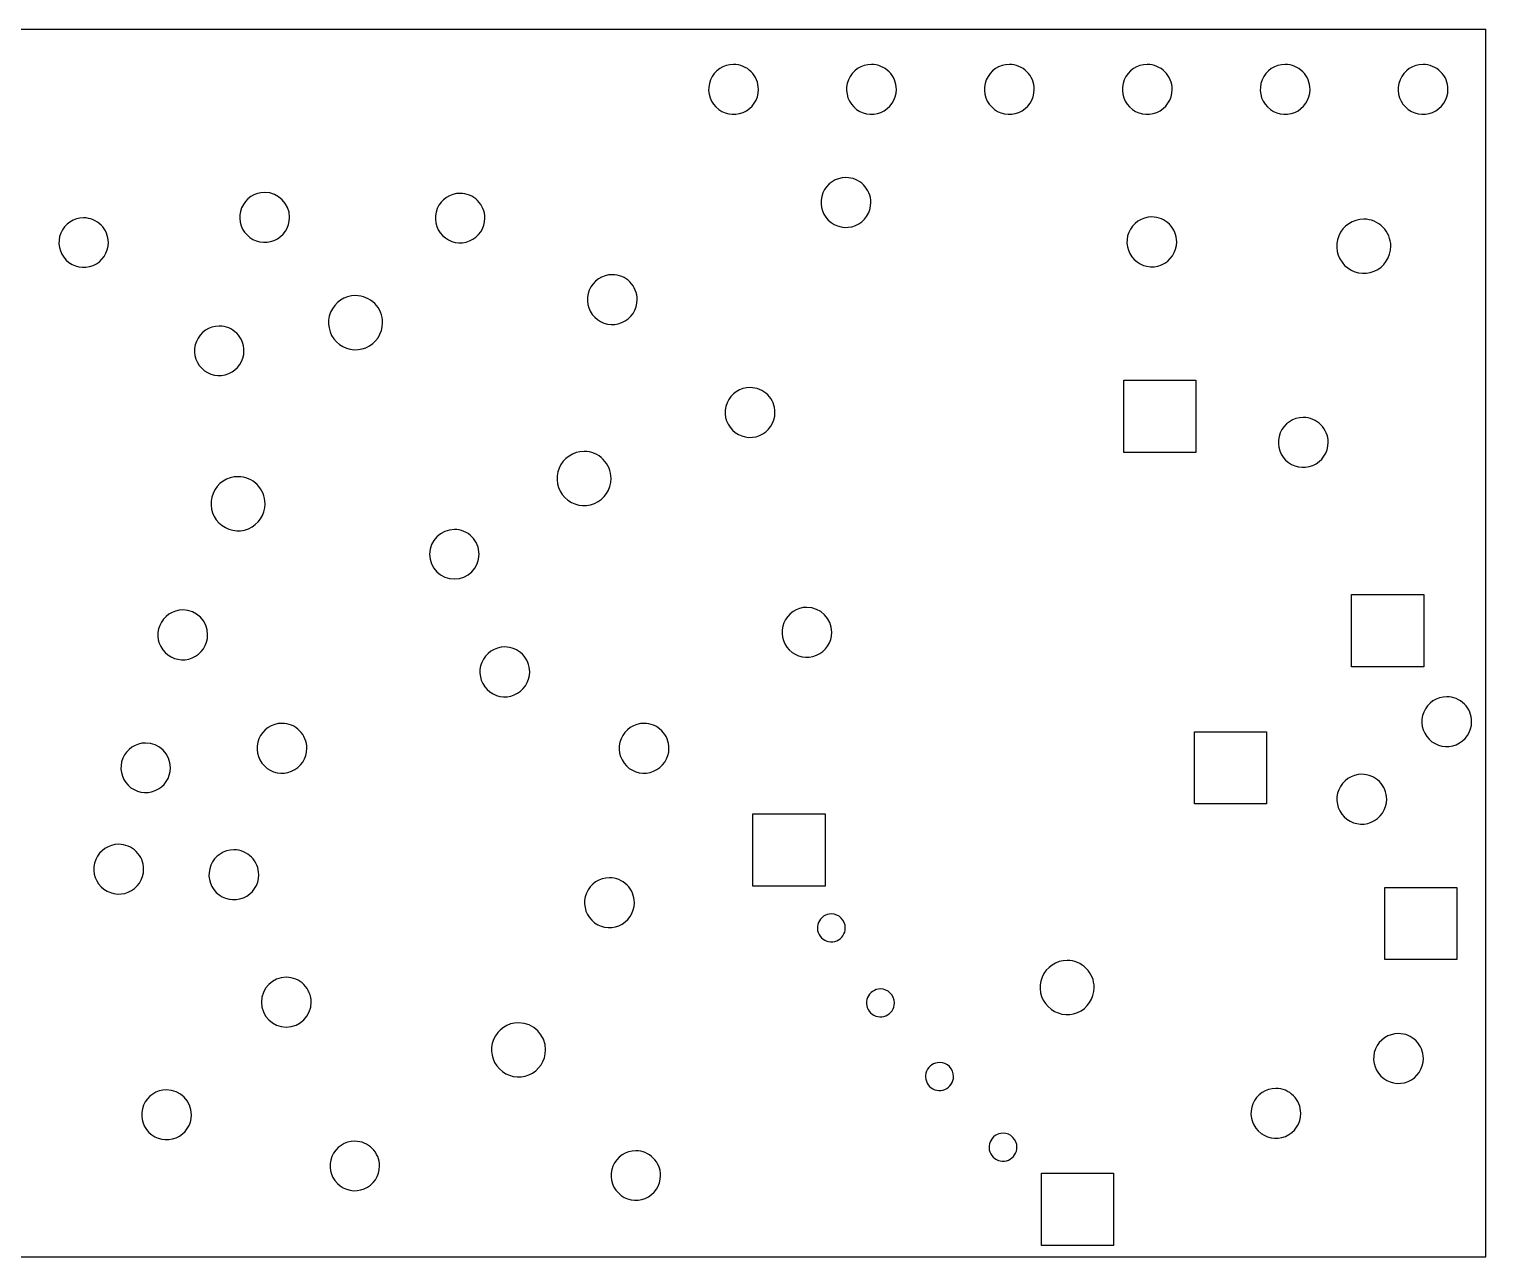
# Model space of a CAD drawing. Extents: x 563 to 152463, y 8 to 67011.
# Drawn here: x 72946 to 152463, y 8 to 67011 of the extents above; entities that cross this region are included whole.
import ezdxf

# ---------------------------------------------------------------- set-up
doc = ezdxf.new("R2010")
doc.units = 0
doc.layers.get('0').update_dxf_attribs({"linetype": 'CONTINUOUS'})

msp = doc.modelspace()

# ---------------------------------------------------------------- linework, layer by layer
at = {"color": 7}
for points in [[(562.99984, 67011.062003), (152462.956777, 67011.062003)], [(152455.956779, 60008.063988), (152462.956777, 67011.062003)], [(152455.956779, 8.080998), (152455.956779, 60008.063988)], [(132695.962381, 43913.068551), (132695.962381, 47850.067435)], [(132695.962381, 43913.068551), (132695.962381, 47850.067435)], [(132695.962381, 47850.067435), (136632.961265, 47850.067435)], [(136632.961265, 47850.067435), (136632.961265, 43913.068551)], [(136632.961265, 47850.067435), (136632.961265, 43913.068551)], [(136632.961265, 43913.068551), (132695.962381, 43913.068551)], [(136632.961265, 43913.068551), (132695.962381, 43913.068551)], [(145132.958855, 36149.070752), (147101.958297, 36149.070752)], [(145132.958855, 32212.071868), (145132.958855, 36149.070752)], [(145132.958855, 32212.071868), (145132.958855, 36149.070752)], [(145132.958855, 36149.070752), (149069.957739, 36149.070752)], [(147101.958297, 36149.070752), (149069.957739, 36149.070752)], [(149069.957739, 36149.070752), (149069.957739, 32212.071868)], [(149069.957739, 36149.070752), (149069.957739, 32212.071868)], [(149069.957739, 32212.071868), (145132.958855, 32212.071868)], [(149069.957739, 32212.071868), (145132.958855, 32212.071868)], [(136549.961288, 28669.072872), (138518.96073, 28669.072872)], [(136549.961288, 24732.073989), (136549.961288, 28669.072872)], [(136549.961288, 24732.073989), (136549.961288, 28669.072872)], [(136549.961288, 28669.072872), (140486.960172, 28669.072872)], [(138518.96073, 28669.072872), (140486.960172, 28669.072872)], [(140486.960172, 28669.072872), (140486.960172, 24732.073989)], [(140486.960172, 28669.072872), (140486.960172, 24732.073989)], [(140486.960172, 24732.073989), (136549.961288, 24732.073989)], [(140486.960172, 24732.073989), (136549.961288, 24732.073989)], [(112455.968119, 20244.075261), (112455.968119, 24181.074145)], [(112455.968119, 20244.075261), (112455.968119, 24181.074145)], [(112455.968119, 24181.074145), (116392.967003, 24181.074145)], [(116392.967003, 24181.074145), (116392.967003, 20244.075261)], [(116392.967003, 20244.075261), (112455.968119, 20244.075261)], [(116392.967003, 20244.075261), (112455.968119, 20244.075261)], [(146943.958342, 16228.076399), (146943.958342, 20165.075283)], [(146943.958342, 16228.076399), (146943.958342, 20165.075283)], [(146943.958342, 20165.075283), (150880.957226, 20165.075283)], [(150880.957226, 20165.075283), (150880.957226, 16228.076399)], [(150880.957226, 20165.075283), (150880.957226, 16228.076399)], [(150880.957226, 16228.076399), (146943.958342, 16228.076399)], [(150880.957226, 16228.076399), (146943.958342, 16228.076399)], [(128203.963655, 4574.079703), (130171.963097, 4574.079703)], [(128203.963655, 637.080819), (128203.963655, 4574.079703)], [(128203.963655, 637.080819), (128203.963655, 4574.079703)], [(128203.963655, 4574.079703), (132140.962538, 4574.079703)], [(130171.963097, 4574.079703), (132140.962538, 4574.079703)], [(132140.962538, 4574.079703), (132140.962538, 637.080819)], [(132140.962538, 4574.079703), (132140.962538, 637.080819)], [(565.99984, 8.080998), (120565.96582, 8.080998)], [(120565.96582, 8.080998), (152455.956779, 8.080998)], [(132140.962538, 637.080819), (128203.963655, 637.080819)], [(132140.962538, 637.080819), (128203.963655, 637.080819)]]:
    msp.add_lwpolyline(points, dxfattribs=at)
for points in [[(111395.96842, 65083.423349)], [(118923.966285, 65083.423349)], [(126450.964152, 65083.423349)], [(133978.962017, 65083.423349)], [(141505.959883, 65083.423349)], [(149033.957749, 65083.423349)], [(117530.96668, 58910.194699)], [(85802.873675, 58099.185329)], [(96472.17565, 58049.984843)], [(75920.978477, 56711.385222)], [(134227.961947, 56760.585709)], [(145798.958666, 56640.941942)], [(104778.970295, 53610.986601)], [(90763.474269, 52467.743126)], [(83322.578378, 50805.887897)], [(112298.968164, 47449.587348)], [(142495.959603, 45815.689811)], [(103235.970733, 43963.746536)], [(84350.078087, 42585.845927)], [(96157.17574, 39703.590044)], [(81330.374943, 35311.789789)], [(115400.967284, 35453.493749)], [(98909.17496, 33292.091362)], [(150327.177383, 30577.151131)], [(86747.772407, 29122.791544)], [(106511.969804, 29122.791544)], [(79306.774517, 28049.991348)], [(145688.958698, 26343.292332)], [(77835.485934, 22525.473414)], [(84121.773152, 22221.1965)], [(104621.97034, 20697.594932)], [(116735.966906, 18721.877672)], [(129605.963257, 16184.257412)], [(86983.97534, 15264.499473)], [(119412.966147, 14627.378833)], [(99661.073746, 12782.656376)], [(147692.958129, 12193.699343)], [(122640.965232, 10611.578972)], [(80448.477193, 9122.797214)], [(140999.960027, 9201.598191)], [(126105.964249, 6753.381065)], [(90724.07628, 6317.701509)], [(106062.969931, 5798.099656)]]:
    msp.add_lwpolyline(points, close=True, dxfattribs=at)
for points in [[(111395.96842, 65083.423349), (110845.972402, 65083.423349), (110350.132534, 64752.113742), (110139.658171, 64243.983678)], [(112357.506656, 64685.141171), (112102.49086, 64940.156967), (111756.615217, 65083.423349), (111395.96842, 65083.423349)], [(112755.788834, 63723.602935), (112755.788834, 64084.249732), (112612.522452, 64430.125375), (112357.506656, 64685.141171)], [(118923.966285, 65083.423349), (118373.970268, 65083.423349), (117878.1304, 64752.113742), (117667.656037, 64243.983678)], [(119885.504522, 64685.141171), (119630.488726, 64940.156967), (119284.613083, 65083.423349), (118923.966285, 65083.423349)], [(120283.7867, 63723.602935), (120283.7867, 64084.249732), (120140.520318, 64430.125375), (119885.504522, 64685.141171)], [(126450.964152, 65083.423349), (125900.968134, 65083.423349), (125405.128266, 64752.113742), (125194.653903, 64243.983678)], [(127412.502388, 64685.141171), (127157.486592, 64940.156967), (126811.610949, 65083.423349), (126450.964152, 65083.423349)], [(127810.784566, 63723.602935), (127810.784566, 64084.249732), (127667.518184, 64430.125375), (127412.502388, 64685.141171)], [(133978.962017, 65083.423349), (133428.966, 65083.423349), (132933.126132, 64752.113742), (132722.651769, 64243.983678)], [(134940.500254, 64685.141171), (134685.484458, 64940.156967), (134339.608814, 65083.423349), (133978.962017, 65083.423349)], [(135338.782432, 63723.602935), (135338.782432, 64084.249732), (135195.51605, 64430.125375), (134940.500254, 64685.141171)], [(141505.959883, 65083.423349), (140955.963866, 65083.423349), (140460.123998, 64752.113742), (140249.649635, 64243.983678)], [(142467.49812, 64685.141171), (142212.482324, 64940.156967), (141866.606681, 65083.423349), (141505.959883, 65083.423349)], [(142865.780298, 63723.602935), (142865.780298, 64084.249732), (142722.513916, 64430.125375), (142467.49812, 64685.141171)], [(149033.957749, 65083.423349), (148483.961732, 65083.423349), (147988.121864, 64752.113742), (147777.6475, 64243.983678)], [(149995.495986, 64685.141171), (149740.48019, 64940.156967), (149394.604546, 65083.423349), (149033.957749, 65083.423349)], [(150393.778164, 63723.602935), (150393.778164, 64084.249732), (150250.511781, 64430.125375), (149995.495986, 64685.141171)], [(110139.658171, 64243.983678), (109929.183807, 63735.853615), (110045.52427, 63150.970612), (110434.430183, 62762.064698)], [(111916.349163, 62467.292686), (112424.479227, 62677.767049), (112755.788834, 63173.606917), (112755.788834, 63723.602935)], [(117667.656037, 64243.983678), (117457.181673, 63735.853615), (117573.522136, 63150.970612), (117962.428049, 62762.064698)], [(119444.347029, 62467.292686), (119952.477092, 62677.767049), (120283.7867, 63173.606917), (120283.7867, 63723.602935)], [(125194.653903, 64243.983678), (124984.179539, 63735.853615), (125100.520002, 63150.970612), (125489.425915, 62762.064698)], [(126971.344895, 62467.292686), (127479.474959, 62677.767049), (127810.784566, 63173.606917), (127810.784566, 63723.602935)], [(132722.651769, 64243.983678), (132512.177405, 63735.853615), (132628.517868, 63150.970612), (133017.423781, 62762.064698)], [(134499.342761, 62467.292686), (135007.472824, 62677.767049), (135338.782432, 63173.606917), (135338.782432, 63723.602935)], [(140249.649635, 64243.983678), (140039.175271, 63735.853615), (140155.515734, 63150.970612), (140544.421647, 62762.064698)], [(142026.340627, 62467.292686), (142534.470691, 62677.767049), (142865.780298, 63173.606917), (142865.780298, 63723.602935)], [(147777.6475, 64243.983678), (147567.173137, 63735.853615), (147683.513599, 63150.970612), (148072.419513, 62762.064698)], [(149554.338493, 62467.292686), (150062.468556, 62677.767049), (150393.778164, 63173.606917), (150393.778164, 63723.602935)], [(110434.430183, 62762.064698), (110823.336097, 62373.158785), (111408.2191, 62256.818322), (111916.349163, 62467.292686)], [(117962.428049, 62762.064698), (118351.333963, 62373.158785), (118936.216966, 62256.818322), (119444.347029, 62467.292686)], [(125489.425915, 62762.064698), (125878.331829, 62373.158785), (126463.214832, 62256.818322), (126971.344895, 62467.292686)], [(133017.423781, 62762.064698), (133406.329695, 62373.158785), (133991.212698, 62256.818322), (134499.342761, 62467.292686)], [(140544.421647, 62762.064698), (140933.327561, 62373.158785), (141518.210564, 62256.818322), (142026.340627, 62467.292686)], [(148072.419513, 62762.064698), (148461.325427, 62373.158785), (149046.208429, 62256.818322), (149554.338493, 62467.292686)], [(117530.96668, 58910.194699), (116980.970663, 58910.194699), (116485.130795, 58578.885092), (116274.656431, 58070.755028)], [(118492.504917, 58511.912521), (118237.489121, 58766.928317), (117891.613477, 58910.194699), (117530.96668, 58910.194699)], [(85802.873675, 58099.185329), (85252.877658, 58099.185329), (84757.03779, 57767.875722), (84546.563426, 57259.745658)], [(87162.69409, 56739.364915), (87162.69409, 57490.372992), (86553.881753, 58099.185329), (85802.873675, 58099.185329)], [(96472.17565, 58049.984843), (95926.143564, 58049.984843), (95433.877313, 57721.06305), (95224.91988, 57216.595181)], [(97426.783889, 57654.573164), (97173.606043, 57907.75101), (96830.223194, 58049.984843), (96472.17565, 58049.984843)], [(116274.656431, 58070.755028), (116064.182068, 57562.624965), (116180.522531, 56977.741962), (116569.428444, 56588.836048)], [(118890.787095, 57550.374285), (118890.787095, 57911.021082), (118747.520712, 58256.896725), (118492.504917, 58511.912521)], [(84546.563426, 57259.745658), (84336.089063, 56751.615595), (84452.429525, 56166.732592), (84841.335439, 55777.826678)], [(97822.195568, 56699.964926), (97822.195568, 57058.012469), (97679.961735, 57401.395318), (97426.783889, 57654.573164)], [(118051.347424, 56294.064036), (118559.477487, 56504.5384), (118890.787095, 57000.378267), (118890.787095, 57550.374285)], [(75920.978477, 56711.385222), (75374.94639, 56711.385222), (74882.68014, 56382.46343), (74673.722707, 55877.995561)], [(76875.586715, 56315.973543), (76622.408869, 56569.15139), (76279.02602, 56711.385222), (75920.978477, 56711.385222)], [(86323.254419, 55483.054666), (86831.384482, 55693.529029), (87162.69409, 56189.368897), (87162.69409, 56739.364915)], [(95224.91988, 57216.595181), (95015.962447, 56712.127313), (95131.464421, 56131.459678), (95517.567412, 55745.356687)], [(96988.805906, 55452.709156), (97493.273775, 55661.666589), (97822.195568, 56153.932839), (97822.195568, 56699.964926)], [(116569.428444, 56588.836048), (116958.334358, 56199.930135), (117543.217361, 56083.589672), (118051.347424, 56294.064036)], [(134227.961947, 56760.585709), (133677.965929, 56760.585709), (133182.126062, 56429.276101), (132971.651698, 55921.146038)], [(135189.500183, 56362.30353), (134934.484387, 56617.319326), (134588.608744, 56760.585709), (134227.961947, 56760.585709)], [(145798.958666, 56640.941942), (145201.82008, 56640.941942), (144663.479604, 56281.234337), (144434.964561, 55729.550219)], [(146842.914559, 56208.521253), (146566.040241, 56485.395571), (146190.518081, 56640.941942), (145798.958666, 56640.941942)], [(74673.722707, 55877.995561), (74464.765274, 55373.527692), (74580.267247, 54792.860058), (74966.370238, 54406.757067)], [(77270.998394, 55361.365305), (77270.998394, 55719.412849), (77128.764561, 56062.795697), (76875.586715, 56315.973543)], [(84841.335439, 55777.826678), (85230.241352, 55388.920765), (85815.124355, 55272.580302), (86323.254419, 55483.054666)], [(95517.567412, 55745.356687), (95903.670403, 55359.253697), (96484.338038, 55243.751723), (96988.805906, 55452.709156)], [(132971.651698, 55921.146038), (132761.177334, 55413.015974), (132877.517797, 54828.132971), (133266.42371, 54439.227058)], [(135587.782361, 55400.765294), (135587.782361, 55761.412091), (135444.515979, 56107.287734), (135189.500183, 56362.30353)], [(144434.964561, 55729.550219), (144206.449517, 55177.866101), (144332.76203, 54542.850212), (144755.002774, 54120.609469)], [(147275.335248, 55164.565361), (147275.335248, 55556.124776), (147119.788876, 55931.646936), (146842.914559, 56208.521253)], [(76437.608732, 54114.109535), (76942.076601, 54323.066968), (77270.998394, 54815.333219), (77270.998394, 55361.365305)], [(134748.34269, 54144.455045), (135256.472754, 54354.929409), (135587.782361, 54850.769277), (135587.782361, 55400.765294)], [(146363.943524, 53800.571255), (146915.627642, 54029.086299), (147275.335248, 54567.426775), (147275.335248, 55164.565361)], [(74966.370238, 54406.757067), (75352.473229, 54020.654076), (75933.140864, 53905.152102), (76437.608732, 54114.109535)], [(133266.42371, 54439.227058), (133655.329624, 54050.321144), (134240.212627, 53933.980681), (134748.34269, 54144.455045)], [(144755.002774, 54120.609469), (145177.243518, 53698.368725), (145812.259406, 53572.056211), (146363.943524, 53800.571255)], [(104778.970295, 53610.986601), (104228.974278, 53610.986601), (103733.13441, 53279.676994), (103522.660047, 52771.546931)], [(105740.508532, 53212.704423), (105485.492736, 53467.720219), (105139.617093, 53610.986601), (104778.970295, 53610.986601)], [(103522.660047, 52771.546931), (103312.185683, 52263.416867), (103428.526146, 51678.533864), (103817.432059, 51289.627951)], [(106138.79071, 52251.166187), (106138.79071, 52611.812984), (105995.524328, 52957.688627), (105740.508532, 53212.704423)], [(90763.474269, 52467.743126), (90166.335682, 52467.743126), (89627.995207, 52108.03552), (89399.480163, 51556.351402)], [(91807.430161, 52035.322436), (91530.555844, 52312.196754), (91155.033683, 52467.743126), (90763.474269, 52467.743126)], [(92239.85085, 50991.366544), (92239.85085, 51382.925959), (92084.304478, 51758.448119), (91807.430161, 52035.322436)], [(105299.351039, 50994.855938), (105807.481103, 51205.330302), (106138.79071, 51701.17017), (106138.79071, 52251.166187)], [(89399.480163, 51556.351402), (89170.965119, 51004.667284), (89297.277633, 50369.651395), (89719.518376, 49947.410652)], [(91328.459126, 49627.372438), (91880.143244, 49855.887482), (92239.85085, 50394.227958), (92239.85085, 50991.366544)], [(103817.432059, 51289.627951), (104206.337973, 50900.722037), (104791.220976, 50784.381574), (105299.351039, 50994.855938)], [(83322.578378, 50805.887897), (82776.546292, 50805.887897), (82284.280041, 50476.966104), (82075.322608, 49972.498235)], [(84277.186617, 50410.476218), (84024.00877, 50663.654064), (83680.625922, 50805.887897), (83322.578378, 50805.887897)], [(84672.598296, 49455.867979), (84672.598296, 49813.915523), (84530.364463, 50157.298372), (84277.186617, 50410.476218)], [(82075.322608, 49972.498235), (81866.365175, 49468.030367), (81981.867149, 48887.362732), (82367.97014, 48501.259741)], [(83839.208634, 48208.612209), (84343.676503, 48417.569642), (84672.598296, 48909.835893), (84672.598296, 49455.867979)], [(89719.518376, 49947.410652), (90141.75912, 49525.169908), (90776.775008, 49398.857394), (91328.459126, 49627.372438)], [(82367.97014, 48501.259741), (82754.073131, 48115.15675), (83334.740765, 47999.654776), (83839.208634, 48208.612209)], [(112298.968164, 47449.587348), (111748.972146, 47449.587348), (111253.132278, 47118.277741), (111042.657915, 46610.147677)], [(113260.5064, 47051.30517), (113005.490604, 47306.320966), (112659.614961, 47449.587348), (112298.968164, 47449.587348)], [(113658.788578, 46089.766934), (113658.788578, 46450.413731), (113515.522196, 46796.289374), (113260.5064, 47051.30517)], [(111042.657915, 46610.147677), (110832.183551, 46102.017614), (110948.524014, 45517.134611), (111337.429927, 45128.228697)], [(112819.348907, 44833.456685), (113327.478971, 45043.931049), (113658.788578, 45539.770916), (113658.788578, 46089.766934)], [(142495.959603, 45815.689811), (141945.963585, 45815.689811), (141450.123718, 45484.380204), (141239.649354, 44976.250141)], [(143457.497839, 45417.407633), (143202.482043, 45672.423429), (142856.6064, 45815.689811), (142495.959603, 45815.689811)], [(143855.780017, 44455.869397), (143855.780017, 44816.516194), (143712.513635, 45162.391837), (143457.497839, 45417.407633)], [(111337.429927, 45128.228697), (111726.335841, 44739.322784), (112311.218844, 44622.982321), (112819.348907, 44833.456685)], [(141239.649354, 44976.250141), (141029.17499, 44468.120077), (141145.515453, 43883.237074), (141534.421367, 43494.331161)], [(103235.970733, 43963.746536), (102638.832147, 43963.746536), (102100.491671, 43604.038931), (101871.976627, 43052.354813)], [(104279.926625, 43531.325847), (104003.052308, 43808.200165), (103627.530148, 43963.746536), (103235.970733, 43963.746536)], [(143016.340346, 43199.559148), (143524.47041, 43410.033512), (143855.780017, 43905.87338), (143855.780017, 44455.869397)], [(101871.976627, 43052.354813), (101643.461583, 42500.670695), (101769.774097, 41865.654806), (102192.014841, 41443.414063)], [(104712.347314, 42487.369955), (104712.347314, 42878.92937), (104556.800943, 43254.45153), (104279.926625, 43531.325847)], [(141534.421367, 43494.331161), (141923.32728, 43105.425247), (142508.210283, 42989.084784), (143016.340346, 43199.559148)], [(84350.078087, 42585.845927), (83752.939501, 42585.845927), (83214.599025, 42226.138321), (82986.083981, 41674.454203)], [(85394.033979, 42153.425238), (85117.159662, 42430.299555), (84741.637502, 42585.845927), (84350.078087, 42585.845927)], [(85826.454668, 41109.469346), (85826.454668, 41501.02876), (85670.908297, 41876.550921), (85394.033979, 42153.425238)], [(103800.955591, 41123.375849), (104352.639709, 41351.890893), (104712.347314, 41890.231369), (104712.347314, 42487.369955)], [(82986.083981, 41674.454203), (82757.568937, 41122.770085), (82883.881451, 40487.754197), (83306.122195, 40065.513453)], [(102192.014841, 41443.414063), (102614.255584, 41021.173319), (103249.271473, 40894.860805), (103800.955591, 41123.375849)], [(84915.062945, 39745.47524), (85466.747063, 39973.990284), (85826.454668, 40512.330759), (85826.454668, 41109.469346)], [(83306.122195, 40065.513453), (83728.362938, 39643.27271), (84363.378827, 39516.960196), (84915.062945, 39745.47524)], [(96157.17574, 39703.590044), (95411.580327, 39703.590044), (94807.155822, 39099.165539), (94807.155822, 38353.570127)], [(97111.783978, 39308.178365), (96858.606132, 39561.356211), (96515.223283, 39703.590044), (96157.17574, 39703.590044)], [(97507.195657, 38353.570127), (97507.195657, 38711.617671), (97364.961824, 39055.000519), (97111.783978, 39308.178365)], [(94807.155822, 38353.570127), (94807.155822, 37607.974715), (95411.580327, 37003.55021), (96157.17574, 37003.55021)], [(96157.17574, 37003.55021), (96902.771152, 37003.55021), (97507.195657, 37607.974715), (97507.195657, 38353.570127)], [(81330.374943, 35311.789789), (80780.378926, 35311.789789), (80284.539058, 34980.480182), (80074.064694, 34472.350118)], [(82690.195358, 33951.969375), (82690.195358, 34702.977452), (82081.383021, 35311.789789), (81330.374943, 35311.789789)], [(115400.967284, 35453.493749), (114850.971267, 35453.493749), (114355.131399, 35122.184142), (114144.657035, 34614.054078)], [(116760.787699, 34093.673335), (116760.787699, 34844.681412), (116151.975362, 35453.493749), (115400.967284, 35453.493749)], [(80074.064694, 34472.350118), (79863.590331, 33964.220055), (79979.930793, 33379.337052), (80368.836707, 32990.431138)], [(114144.657035, 34614.054078), (113934.182672, 34105.924015), (114050.523134, 33521.041012), (114439.429048, 33132.135098)], [(81850.755687, 32695.659126), (82358.88575, 32906.13349), (82690.195358, 33401.973357), (82690.195358, 33951.969375)], [(115921.348028, 32837.363086), (116429.478091, 33047.837449), (116760.787699, 33543.677317), (116760.787699, 34093.673335)], [(80368.836707, 32990.431138), (80757.74262, 32601.525225), (81342.625623, 32485.184762), (81850.755687, 32695.659126)], [(98909.17496, 33292.091362), (98359.178942, 33292.091362), (97863.339074, 32960.781754), (97652.864711, 32452.651691)], [(99870.713196, 32893.809184), (99615.6974, 33148.824979), (99269.821757, 33292.091362), (98909.17496, 33292.091362)], [(100268.995374, 31932.270947), (100268.995374, 32292.917744), (100125.728992, 32638.793388), (99870.713196, 32893.809184)], [(114439.429048, 33132.135098), (114828.334961, 32743.229185), (115413.217964, 32626.888722), (115921.348028, 32837.363086)], [(97652.864711, 32452.651691), (97442.390347, 31944.521627), (97558.73081, 31359.638625), (97947.636723, 30970.732711)], [(99429.555703, 30675.960698), (99937.685767, 30886.435062), (100268.995374, 31382.27493), (100268.995374, 31932.270947)], [(97947.636723, 30970.732711), (98336.542637, 30581.826797), (98921.42564, 30465.486335), (99429.555703, 30675.960698)], [(150327.177383, 30577.151131), (149777.181365, 30577.151131), (149281.341498, 30245.841524), (149070.867134, 29737.711461)], [(151288.715619, 30178.868953), (151033.699823, 30433.884749), (150687.82418, 30577.151131), (150327.177383, 30577.151131)], [(149070.867134, 29737.711461), (148860.39277, 29229.581397), (148976.733233, 28644.698394), (149365.639146, 28255.792481)], [(151686.997797, 29217.330717), (151686.997797, 29577.977514), (151543.731415, 29923.853157), (151288.715619, 30178.868953)], [(86747.772407, 29122.791544), (86197.77639, 29122.791544), (85701.936522, 28791.481936), (85491.462158, 28283.351873)], [(87709.310644, 28724.509366), (87454.294848, 28979.525161), (87108.419204, 29122.791544), (86747.772407, 29122.791544)], [(88107.592822, 27762.971129), (88107.592822, 28123.617926), (87964.326439, 28469.49357), (87709.310644, 28724.509366)], [(106511.969804, 29122.791544), (105961.973787, 29122.791544), (105466.133919, 28791.481936), (105255.659555, 28283.351873)], [(107473.50804, 28724.509366), (107218.492245, 28979.525161), (106872.616601, 29122.791544), (106511.969804, 29122.791544)], [(107871.790219, 27762.971129), (107871.790219, 28123.617926), (107728.523836, 28469.49357), (107473.50804, 28724.509366)], [(150847.558126, 27961.020468), (151355.68819, 28171.494832), (151686.997797, 28667.3347), (151686.997797, 29217.330717)], [(79306.774517, 28049.991348), (78760.74243, 28049.991348), (78268.47618, 27721.069555), (78059.518747, 27216.601686)], [(80656.794434, 26699.971431), (80656.794434, 27445.566843), (80052.369929, 28049.991348), (79306.774517, 28049.991348)], [(85491.462158, 28283.351873), (85280.987795, 27775.221809), (85397.328257, 27190.338807), (85786.234171, 26801.432893)], [(105255.659555, 28283.351873), (105045.185192, 27775.221809), (105161.525654, 27190.338807), (105550.431568, 26801.432893)], [(149365.639146, 28255.792481), (149754.54506, 27866.886567), (150339.428063, 27750.546104), (150847.558126, 27961.020468)], [(78059.518747, 27216.601686), (77850.561314, 26712.133818), (77966.063288, 26131.466183), (78352.166279, 25745.363192)], [(87268.153151, 26506.66088), (87776.283214, 26717.135244), (88107.592822, 27212.975112), (88107.592822, 27762.971129)], [(107032.350548, 26506.66088), (107540.480611, 26717.135244), (107871.790219, 27212.975112), (107871.790219, 27762.971129)], [(79823.404772, 25452.715661), (80327.872641, 25661.673094), (80656.794434, 26153.939344), (80656.794434, 26699.971431)], [(85786.234171, 26801.432893), (86175.140084, 26412.526979), (86760.023087, 26296.186517), (87268.153151, 26506.66088)], [(105550.431568, 26801.432893), (105939.337481, 26412.526979), (106524.220484, 26296.186517), (107032.350548, 26506.66088)], [(145688.958698, 26343.292332), (145138.96268, 26343.292332), (144643.122812, 26011.982724), (144432.648449, 25503.852661)], [(146650.496934, 25945.010154), (146395.481138, 26200.025949), (146049.605495, 26343.292332), (145688.958698, 26343.292332)], [(78352.166279, 25745.363192), (78738.269269, 25359.260201), (79318.936904, 25243.758228), (79823.404772, 25452.715661)], [(144432.648449, 25503.852661), (144222.174085, 24995.722597), (144338.514548, 24410.839594), (144727.420461, 24021.933681)], [(147048.779112, 24983.471917), (147048.779112, 25344.118714), (146905.51273, 25689.994358), (146650.496934, 25945.010154)], [(146209.339441, 23727.161668), (146717.469505, 23937.636032), (147048.779112, 24433.4759), (147048.779112, 24983.471917)], [(144727.420461, 24021.933681), (145116.326375, 23633.027767), (145701.209378, 23516.687305), (146209.339441, 23727.161668)], [(77835.485934, 22525.473414), (77285.489916, 22525.473414), (76789.650049, 22194.163807), (76579.175685, 21686.033743)], [(78797.02417, 22127.191236), (78542.008374, 22382.207032), (78196.132731, 22525.473414), (77835.485934, 22525.473414)], [(76579.175685, 21686.033743), (76368.701321, 21177.90368), (76485.041784, 20593.020677), (76873.947698, 20204.114763)], [(79195.306348, 21165.653), (79195.306348, 21526.299797), (79052.039966, 21872.17544), (78797.02417, 22127.191236)], [(84121.773152, 22221.1965), (83571.777134, 22221.1965), (83075.937267, 21889.886893), (82865.462903, 21381.756829)], [(85083.311388, 21822.914322), (84828.295592, 22077.930118), (84482.419949, 22221.1965), (84121.773152, 22221.1965)], [(85481.593566, 20861.376086), (85481.593566, 21222.022883), (85338.327184, 21567.898526), (85083.311388, 21822.914322)], [(78355.866677, 19909.342751), (78863.996741, 20119.817114), (79195.306348, 20615.656982), (79195.306348, 21165.653)], [(82865.462903, 21381.756829), (82654.988539, 20873.626766), (82771.329002, 20288.743763), (83160.234915, 19899.83785)], [(84642.153895, 19605.065837), (85150.283959, 19815.540201), (85481.593566, 20311.380068), (85481.593566, 20861.376086)], [(104621.97034, 20697.594932), (104071.974323, 20697.594932), (103576.134455, 20366.285325), (103365.660091, 19858.155261)], [(105583.508576, 20299.312754), (105328.49278, 20554.32855), (104982.617137, 20697.594932), (104621.97034, 20697.594932)], [(76873.947698, 20204.114763), (77262.853611, 19815.20885), (77847.736614, 19698.868387), (78355.866677, 19909.342751)], [(83160.234915, 19899.83785), (83549.140829, 19510.931936), (84134.023832, 19394.591473), (84642.153895, 19605.065837)], [(105981.790754, 19337.774518), (105981.790754, 19698.421315), (105838.524372, 20044.296958), (105583.508576, 20299.312754)], [(103365.660091, 19858.155261), (103155.185727, 19350.025198), (103271.52619, 18765.142195), (103660.432104, 18376.236282)], [(105142.351084, 18081.464269), (105650.481147, 18291.938633), (105981.790754, 18787.7785), (105981.790754, 19337.774518)], [(103660.432104, 18376.236282), (104049.338017, 17987.330368), (104634.22102, 17870.989905), (105142.351084, 18081.464269)], [(116735.966906, 18721.877672), (116427.766366, 18721.877672), (116149.913236, 18536.222147), (116031.969996, 18251.481976)], [(117274.782813, 18498.692816), (117131.87995, 18641.59568), (116938.062074, 18721.877672), (116735.966906, 18721.877672)], [(117497.96767, 17959.876908), (117497.96767, 18161.972076), (117417.685677, 18355.789952), (117274.782813, 18498.692816)], [(116031.969996, 18251.481976), (115914.026756, 17966.741806), (115979.220307, 17638.991692), (116197.150998, 17421.061001)], [(117027.571974, 17255.879999), (117312.312144, 17373.823239), (117497.96767, 17651.676369), (117497.96767, 17959.876908)], [(116197.150998, 17421.061001), (116415.08169, 17203.130309), (116742.831803, 17137.936759), (117027.571974, 17255.879999)], [(129605.963257, 16184.257412), (129008.823457, 16184.257412), (128470.481888, 15824.549075), (128241.96638, 15272.863836)], [(130649.921271, 15751.835844), (130373.046391, 16028.710724), (129997.523467, 16184.257412), (129605.963257, 16184.257412)], [(86983.97534, 15264.499473), (86232.967263, 15264.499473), (85624.154926, 14655.687135), (85624.154926, 13904.679058)], [(87945.513577, 14866.217294), (87690.497781, 15121.23309), (87344.622137, 15264.499473), (86983.97534, 15264.499473)], [(128241.96638, 15272.863836), (128013.450871, 14721.178597), (128139.763642, 14086.161418), (128562.005243, 13663.919817)], [(131082.342839, 14707.87783), (131082.342839, 15099.438041), (130926.796151, 15474.960964), (130649.921271, 15751.835844)], [(88343.795755, 13904.679058), (88343.795755, 14265.325855), (88200.529372, 14611.201498), (87945.513577, 14866.217294)], [(119412.966147, 14627.378833), (119104.765607, 14627.378833), (118826.912478, 14441.723307), (118708.969237, 14156.983137)], [(119951.782054, 14404.193977), (119808.879191, 14547.09684), (119615.061315, 14627.378833), (119412.966147, 14627.378833)], [(120174.966911, 13865.378069), (120174.966911, 14067.473237), (120094.684918, 14261.291113), (119951.782054, 14404.193977)], [(130170.949263, 13343.880953), (130722.634502, 13572.396461), (131082.342839, 14110.738031), (131082.342839, 14707.87783)], [(85624.154926, 13904.679058), (85624.154926, 13153.670981), (86232.967263, 12544.858644), (86983.97534, 12544.858644)], [(86983.97534, 12544.858644), (87734.983418, 12544.858644), (88343.795755, 13153.670981), (88343.795755, 13904.679058)], [(118708.969237, 14156.983137), (118591.025997, 13872.242967), (118656.219548, 13544.492853), (118874.150239, 13326.562162)], [(119704.571215, 13161.38116), (119989.311385, 13279.3244), (120174.966911, 13557.17753), (120174.966911, 13865.378069)], [(128562.005243, 13663.919817), (128984.246845, 13241.678215), (129619.264024, 13115.365445), (130170.949263, 13343.880953)], [(99661.073746, 12782.656376), (99063.933947, 12782.656376), (98525.592377, 12422.948039), (98297.076869, 11871.2628)], [(101137.453328, 11306.276795), (101137.453328, 12121.658722), (100476.455674, 12782.656376), (99661.073746, 12782.656376)], [(118874.150239, 13326.562162), (119092.080931, 13108.63147), (119419.831044, 13043.437919), (119704.571215, 13161.38116)], [(147692.958129, 12193.699343), (147142.962112, 12193.699343), (146647.122244, 11862.389736), (146436.647881, 11354.259672)], [(148654.496366, 11795.417165), (148399.48057, 12050.432961), (148053.604927, 12193.699343), (147692.958129, 12193.699343)], [(98297.076869, 11871.2628), (98068.561361, 11319.577561), (98194.874131, 10684.560383), (98617.115733, 10262.318781)], [(100226.059752, 9942.279917), (100777.744991, 10170.795425), (101137.453328, 10709.136995), (101137.453328, 11306.276795)], [(146436.647881, 11354.259672), (146226.173517, 10846.129609), (146342.51398, 10261.246606), (146731.419893, 9872.340692)], [(149052.778544, 10833.878929), (149052.778544, 11194.525726), (148909.512162, 11540.401369), (148654.496366, 11795.417165)], [(122640.965232, 10611.578972), (122332.764692, 10611.578972), (122054.911562, 10425.923446), (121936.968322, 10141.183275)], [(123402.965996, 9849.578208), (123402.965996, 10270.419609), (123061.806633, 10611.578972), (122640.965232, 10611.578972)], [(148213.338873, 9577.56868), (148721.468937, 9788.043044), (149052.778544, 10283.882911), (149052.778544, 10833.878929)], [(98617.115733, 10262.318781), (99039.357334, 9840.077179), (99674.374513, 9713.764409), (100226.059752, 9942.279917)], [(121936.968322, 10141.183275), (121819.025082, 9856.443105), (121884.218633, 9528.692992), (122102.149324, 9310.7623)], [(122932.570299, 9145.581298), (123217.31047, 9263.524538), (123402.965996, 9541.377668), (123402.965996, 9849.578208)], [(146731.419893, 9872.340692), (147120.325807, 9483.434779), (147705.20881, 9367.094316), (148213.338873, 9577.56868)], [(80448.477193, 9122.797214), (79898.481176, 9122.797214), (79402.641308, 8791.487606), (79192.166944, 8283.357543)], [(81808.297608, 7762.976799), (81808.297608, 8513.984877), (81199.485271, 9122.797214), (80448.477193, 9122.797214)], [(122102.149324, 9310.7623), (122320.080016, 9092.831609), (122647.830129, 9027.638058), (122932.570299, 9145.581298)], [(140999.960027, 9201.598191), (140449.96401, 9201.598191), (139954.124142, 8870.288584), (139743.649778, 8362.15852)], [(141961.498263, 8803.316013), (141706.482467, 9058.331809), (141360.606824, 9201.598191), (140999.960027, 9201.598191)], [(142359.780441, 7841.777777), (142359.780441, 8202.424574), (142216.514059, 8548.300217), (141961.498263, 8803.316013)], [(79192.166944, 8283.357543), (78981.692581, 7775.227479), (79098.033043, 7190.344476), (79486.938957, 6801.438563)], [(139743.649778, 8362.15852), (139533.175414, 7854.028457), (139649.515877, 7269.145454), (140038.421791, 6880.239541)], [(80968.857937, 6506.66655), (81476.988, 6717.140914), (81808.297608, 7212.980782), (81808.297608, 7762.976799)], [(141520.340771, 6585.467528), (142028.470834, 6795.941892), (142359.780441, 7291.781759), (142359.780441, 7841.777777)], [(79486.938957, 6801.438563), (79875.84487, 6412.532649), (80460.727873, 6296.192187), (80968.857937, 6506.66655)], [(126105.964249, 6753.381065), (125797.76371, 6753.381065), (125519.91058, 6567.72554), (125401.96734, 6282.985369)], [(126644.780157, 6530.196209), (126501.877293, 6673.099073), (126308.059417, 6753.381065), (126105.964249, 6753.381065)], [(126867.965013, 5991.380301), (126867.965013, 6193.475469), (126787.68302, 6387.293345), (126644.780157, 6530.196209)], [(140038.421791, 6880.239541), (140427.327704, 6491.333627), (141012.210707, 6374.993164), (141520.340771, 6585.467528)], [(90724.07628, 6317.701509), (90178.044194, 6317.701509), (89685.777943, 5988.779716), (89476.82051, 5484.311847)], [(91678.684518, 5922.28983), (91425.506672, 6175.467676), (91082.123824, 6317.701509), (90724.07628, 6317.701509)], [(92074.096197, 4967.681592), (92074.096197, 5325.729135), (91931.862364, 5669.111984), (91678.684518, 5922.28983)], [(106062.969931, 5798.099656), (105516.937845, 5798.099656), (105024.671594, 5469.177863), (104815.714161, 4964.709995)], [(107017.57817, 5402.687977), (106764.400324, 5655.865823), (106421.017475, 5798.099656), (106062.969931, 5798.099656)], [(125401.96734, 6282.985369), (125284.024099, 5998.245199), (125349.21765, 5670.495085), (125567.148342, 5452.564394)], [(126397.569317, 5287.383392), (126682.309488, 5405.326632), (126867.965013, 5683.179762), (126867.965013, 5991.380301)], [(89476.82051, 5484.311847), (89267.863077, 4979.843979), (89383.365051, 4399.176344), (89769.468042, 4013.073353)], [(91240.706536, 3720.425822), (91745.174404, 3929.383255), (92074.096197, 4421.649505), (92074.096197, 4967.681592)], [(104815.714161, 4964.709995), (104606.756728, 4460.242126), (104722.258702, 3879.574492), (105108.361693, 3493.471501)], [(107412.989849, 4448.079739), (107412.989849, 4806.127283), (107270.756016, 5149.510131), (107017.57817, 5402.687977)], [(125567.148342, 5452.564394), (125785.079033, 5234.633703), (126112.829147, 5169.440152), (126397.569317, 5287.383392)], [(89769.468042, 4013.073353), (90155.571033, 3626.970362), (90736.238667, 3511.468389), (91240.706536, 3720.425822)], [(106579.600187, 3200.823969), (107084.068056, 3409.781402), (107412.989849, 3902.047653), (107412.989849, 4448.079739)], [(105108.361693, 3493.471501), (105494.464684, 3107.36851), (106075.132319, 2991.866536), (106579.600187, 3200.823969)]]:
    msp.add_open_spline(points, degree=3, dxfattribs=at)

doc.saveas('drawing.dxf')
